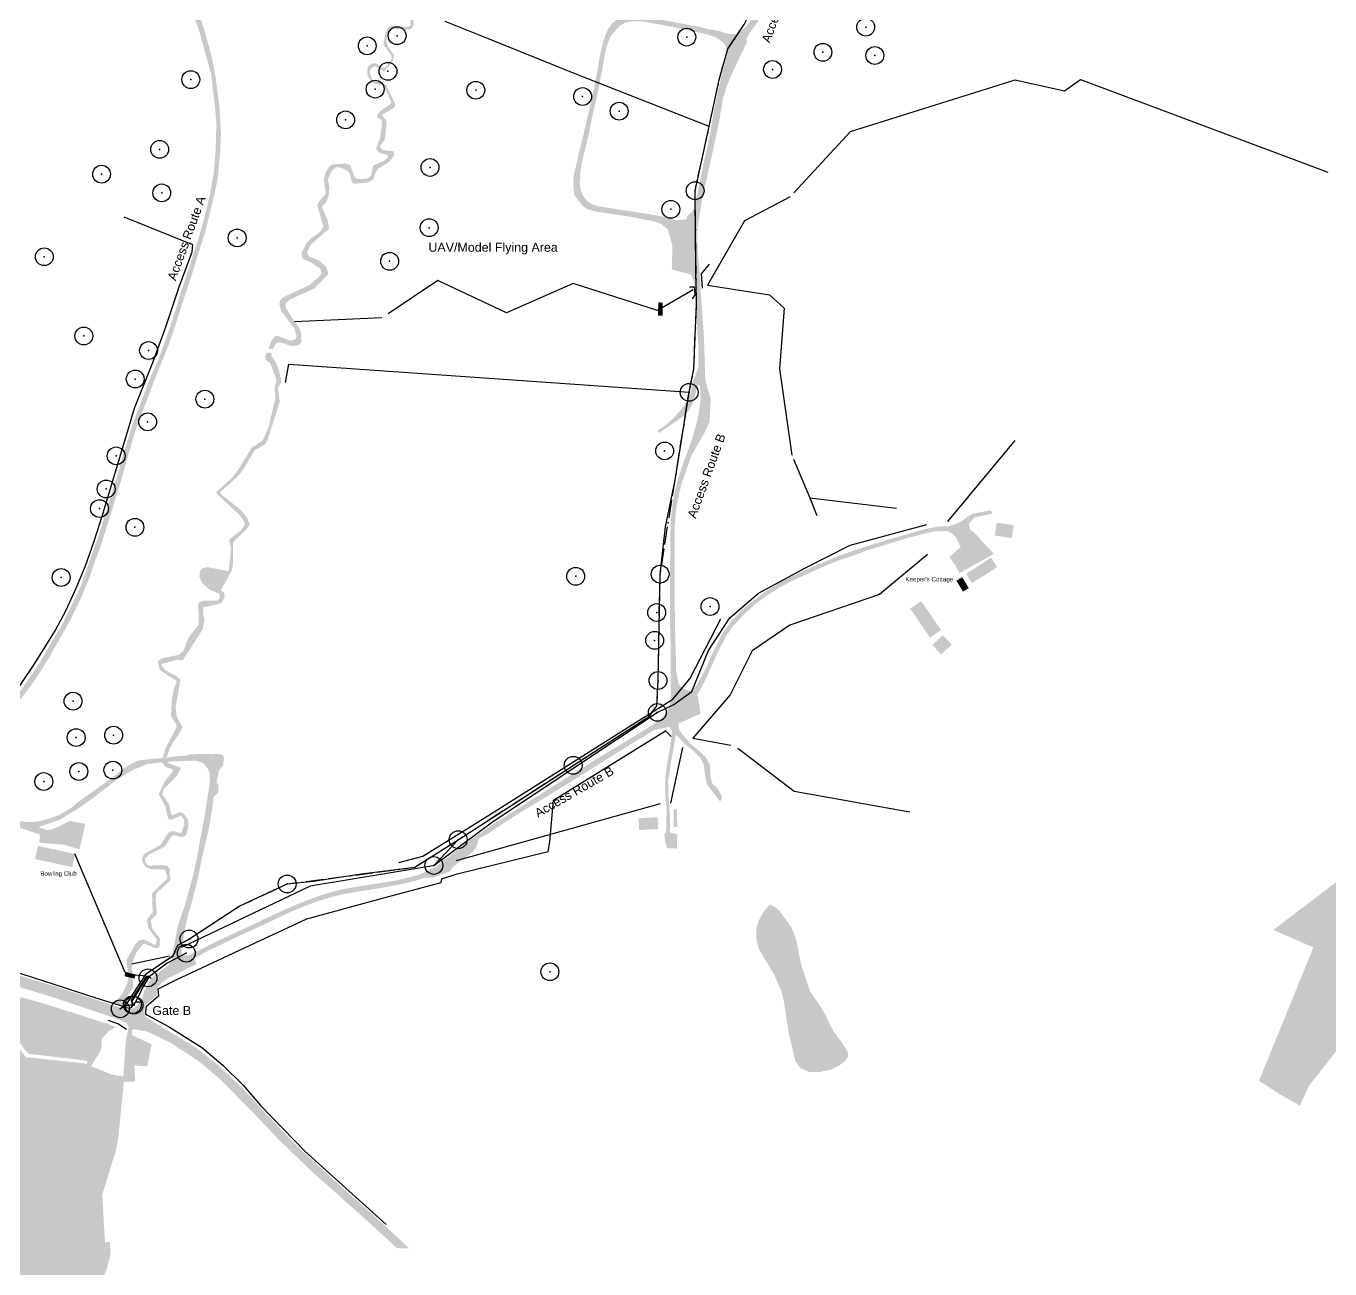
# Model space of a CAD drawing. Header units: metres. Extents: x 372109 to 376137, y 236217 to 239160.
# Drawn here: x 373702 to 374580, y 236986 to 237823 of the extents above; entities that cross this region are included whole.
import ezdxf

# ---------------------------------------------------------------- set-up
doc = ezdxf.new("R2010")
doc.units = ezdxf.units.M
doc.header["$MEASUREMENT"] = 0
doc.header["$PDMODE"] = 32
doc.header["$PDSIZE"] = 12
doc.linetypes.add('ACAD_ISO05W100', pattern=[33, 24, -3, 0, -3, 0, -3])
doc.linetypes.add('ACAD_ISO11W100', pattern=[33, 12, -3, 12, -3, 0, -3])
for name, color, linetype, lineweight, true_color in [('Buildings', 30, 'Continuous', 25, 0xff7f00), ('Fences', 178, 'Continuous', 25, 0x000000), ('Labels', 178, 'Continuous', 25, 0x000000), ('Labels ... Access Routes', 178, 'Continuous', 25, 0x000000), ('Labels ... Gate Labels', 178, 'Continuous', 25, 0x000000), ('Natural ... Trees', 96, 'Continuous', 25, 0x008000), ('Natural ... Water', 176, 'Continuous', 25, 0x000080), ('Natural ... Woodland', 96, 'Continuous', 25, 0x008000), ('NOC ... Copper', 9, 'ACAD_ISO05W100', 25, 0xc0c0c0), ('NOC ... Fibre', 2, 'ACAD_ISO11W100', 25, 0xffff00), ('NOC ... Switch', 30, 'Continuous', 25, 0xff7f00), ('Paths ... Roads', 56, 'Continuous', 25, 0x808000), ('Services ... Comms ... BT Poles', 30, 'Continuous', 25, 0xff7f00), ('Services ... Comms ... Buried Lines', 216, 'Continuous', 25, 0x800080), ('Services ... Comms ... Ducts', 3, 'Continuous', 25, 0x00ff00), ('Services ... Comms ... Manholes', 3, 'Continuous', 25, 0x00ff00), ('Services ... Power ... Buried Cables', 1, 'Continuous', 25, 0xff0000), ('Walls', 178, 'Continuous', 25, 0x000000)]:
    doc.layers.add(name, color=color, linetype=linetype, lineweight=lineweight, true_color=true_color)
doc.styles.add('textstyle118', font='')
doc.styles.add('textstyle120', font='')
doc.styles.add('textstyle121', font='')
doc.styles.add('textstyle52', font='')
doc.styles.add('textstyle53', font='')
doc.styles.add('textstyle54', font='')
doc.styles.add('textstyle57', font='')
doc.styles.add('textstyle96', font='')
doc.styles.get('textstyle118').set_extended_font_data('Arial')
doc.styles.get('textstyle120').set_extended_font_data('Arial')
doc.styles.get('textstyle121').set_extended_font_data('Arial')
doc.styles.get('textstyle52').set_extended_font_data('Arial')
doc.styles.get('textstyle53').set_extended_font_data('Arial')
doc.styles.get('textstyle54').set_extended_font_data('Arial')
doc.styles.get('textstyle57').set_extended_font_data('Arial')
doc.styles.get('textstyle96').set_extended_font_data('Arial')

msp = doc.modelspace()

# ---------------------------------------------------------------- hatches: boundary and pattern name
at = {"layer": 'Buildings'}
for points in [[(374354.11, 237479.8), (374355.32, 237488.46), (374366.81, 237486.86), (374365.6, 237478.2)], [(374334.76, 237453.96), (374351.46, 237464.96), (374355.72, 237458.58), (374338.67, 237447.71)], [(374336.57, 237444.42), (374332.7, 237442.07), (374328.25, 237449.4), (374332.12, 237451.75)], [(374310.46, 237411.09), (374297.16, 237430.59), (374304.55, 237435.62), (374317.93, 237416.16)], [(374317.97, 237399.75), (374312.04, 237406.04), (374319.14, 237412.73), (374325.07, 237406.44)], [(374140.35, 237283.52), (374137.95, 237283.48), (374137.75, 237295.39), (374140.15, 237295.43)], [(374127.14, 237290.13), (374127.5, 237282.14), (374114.67, 237281.56), (374114.31, 237289.55)], [(373733, 237256.6), (373708.03, 237261.96), (373709.9, 237270.81), (373734.87, 237265.45)]]:
    msp.add_hatch(color=256, dxfattribs=at).paths.add_polyline_path(points, flags=0)
at = {"layer": 'Natural ... Water'}
for points in [[(373882.74, 237623.75), (373885.94, 237619.55), (373887.06, 237616.2), (373887.43, 237610.3), (373886.27, 237608.64), (373884.57, 237607.74), (373880.65, 237607.46), (373872.71, 237609.89), (373870.36, 237609.2), (373867.95, 237605.21), (373865.27, 237605.4), (373866.91, 237610.79), (373869.51, 237613.99), (373871.51, 237614.19), (373879.71, 237610.97), (373882.51, 237611.4), (373883.73, 237612.85), (373884.02, 237614.36), (373882.64, 237619.05), (373873.64, 237630.95), (373872.44, 237635.65), (373872.94, 237638.05), (373875.24, 237640.35), (373892.84, 237648.55), (373898.86, 237653.57), (373900.71, 237656.35), (373900.1, 237659.39), (373894.14, 237663.45), (373888.34, 237665.95), (373887.34, 237669.95), (373890.74, 237676.75), (373893.94, 237680.05), (373899.54, 237683.95), (373902.14, 237687.55), (373897.94, 237702.15), (373898.74, 237704.15), (373903.74, 237709.95), (373902.34, 237719.05), (373903.54, 237724.25), (373905.94, 237728.05), (373907.94, 237729.55), (373916.84, 237730.35), (373920.14, 237729.15), (373922.84, 237721.95), (373924.54, 237719.75), (373931.44, 237720.05), (373934.04, 237721.75), (373935.54, 237728.85), (373942.64, 237731.85), (373945.74, 237734.65), (373944.94, 237736.15), (373939.64, 237737.55), (373937.44, 237740.25), (373940.14, 237747.05), (373941.54, 237756.65), (373941.24, 237759.65), (373938.54, 237761.15), (373938.04, 237762.65), (373940.24, 237765.45), (373947.44, 237770.35), (373947.64, 237772.15), (373942.84, 237782.45), (373941.44, 237783.35), (373937.14, 237783.65), (373934.84, 237785.05), (373931.94, 237789.05), (373931.54, 237793.15), (373932.24, 237795.45), (373934.74, 237797.75), (373937.64, 237797.55), (373941.44, 237794.95), (373943.34, 237794.65), (373947.04, 237798.45), (373948.04, 237801.45), (373947.64, 237803.15), (373942.74, 237809.95), (373942.54, 237811.45), (373944.04, 237818.65), (373945.84, 237822.05), (373947.64, 237822.85), (373959.24, 237822.25), (373960.94, 237823.35), (373960.94, 237827.85), (373959.54, 237832.45), (373957.54, 237834.05), (373951.94, 237836.15), (373949.74, 237838.95), (373948.84, 237841.65), (373950.14, 237849.85), (373951.94, 237852.15), (373958.13, 237856.78), (373958.73, 237860.48), (373958.03, 237867.18), (373951.03, 237875.48), (373950.43, 237879.58), (373954.73, 237891.28), (373969.63, 237915.28), (373972.56, 237923.29), (373973.16, 237929.49), (373976.26, 237930.64), (373977.94, 237930.1), (373976.91, 237929), (373971.03, 237912.38), (373955.63, 237887.88), (373953.13, 237880.68), (373952.93, 237875.88), (373960.13, 237868.18), (373960.83, 237859.38), (373959.43, 237855.48), (373956.33, 237851.88), (373952.34, 237849.15), (373951.44, 237840.95), (373954.24, 237837.25), (373959.04, 237835.35), (373961.04, 237833.75), (373963.04, 237824.15), (373961.74, 237821.55), (373959.94, 237820.35), (373950.44, 237820.95), (373946.64, 237819.85), (373945.14, 237817.45), (373944.64, 237812.65), (373945.24, 237809.55), (373949.74, 237802.95), (373948.74, 237798.85), (373942.94, 237792.05), (373937.04, 237795.75), (373934.54, 237794.75), (373933.14, 237792.15), (373934.84, 237786.75), (373944.24, 237783.25), (373950.64, 237769.95), (373949.54, 237767.75), (373941.44, 237762.95), (373944.04, 237760.05), (373944.64, 237756.85), (373943.44, 237746.25), (373940.34, 237742.25), (373940.74, 237740.65), (373942.34, 237739.25), (373949.14, 237738.55), (373949.94, 237737.05), (373949.54, 237735.55), (373946.64, 237731.55), (373938.44, 237726.45), (373935.34, 237719.35), (373931.94, 237717.45), (373922.74, 237716.55), (373921.14, 237717.85), (373920.14, 237722.55), (373918.84, 237724.85), (373914.44, 237727.35), (373910.74, 237727.85), (373907.74, 237725.25), (373905.14, 237719.55), (373906.24, 237714.15), (373905.54, 237708.05), (373904.14, 237704.55), (373901.14, 237701.15), (373905.14, 237691.45), (373905.94, 237686.45), (373893.94, 237675.95), (373891.04, 237670.65), (373892.44, 237667.75), (373899.34, 237664.85), (373904.1, 237660.6), (373905.24, 237656.98), (373904.98, 237655.3), (373895.94, 237646.05), (373879.24, 237638.55), (373876.54, 237635.95), (373876.84, 237632.95)], [(373867.31, 237602.78), (373867.14, 237600.65), (373870.04, 237596.55), (373872.34, 237590.55), (373873.94, 237583.05), (373871.44, 237579.25), (373872.74, 237569.95), (373864.64, 237544.45), (373862.84, 237541.25), (373855.64, 237537.05), (373848.64, 237524.95), (373844.54, 237519.65), (373833.04, 237509.35), (373833.04, 237508.05), (373834.24, 237506.65), (373844.34, 237498.85), (373848.44, 237494.75), (373851.04, 237491.45), (373852.54, 237487.25), (373850.74, 237484.35), (373841.34, 237475.45), (373841.24, 237460.45), (373840.34, 237456.05), (373833.04, 237442.95), (373835.44, 237441.35), (373835.54, 237438.35), (373833.84, 237434.95), (373832.34, 237433.85), (373821.44, 237431.55), (373820.94, 237429.75), (373821.94, 237423.15), (373820.84, 237416.65), (373807.44, 237395.85), (373803.54, 237396.15), (373793.14, 237393.35), (373793.44, 237391.65), (373795.84, 237388.95), (373803.24, 237385.15), (373805.84, 237382.65), (373802.64, 237364.65), (373803.34, 237357.75), (373807.14, 237351.15), (373806.34, 237348.65), (373798.74, 237336.95), (373796.83, 237330.77), (373793.74, 237330), (373796.14, 237337.25), (373803.14, 237350.55), (373803.24, 237352.05), (373799.84, 237357.65), (373799.54, 237359.85), (373800.24, 237370.15), (373801.54, 237376.85), (373803.44, 237381.65), (373792.84, 237388.75), (373791.34, 237391.25), (373790.84, 237395.25), (373793.84, 237397.35), (373804.84, 237399.45), (373808.04, 237402.55), (373811.54, 237411.45), (373818.24, 237419.75), (373817.84, 237433.75), (373818.74, 237434.95), (373821.44, 237436.05), (373830.94, 237435.95), (373832.24, 237437.85), (373832.24, 237440.15), (373831.44, 237440.95), (373825.74, 237443.25), (373820.64, 237447.55), (373818.64, 237451.95), (373818.94, 237455.25), (373820.14, 237457.55), (373823.84, 237458.55), (373838.24, 237455.85), (373839.94, 237470.65), (373838.64, 237477.15), (373846.24, 237482.95), (373849.24, 237487.05), (373848.54, 237489.55), (373846.14, 237493.15), (373830.34, 237507.95), (373830.24, 237509.45), (373839.64, 237517.75), (373844.04, 237522.95), (373853.94, 237539.05), (373861.24, 237543.75), (373865.24, 237552.95), (373869.84, 237572.75), (373869.14, 237579.15), (373870.54, 237584.45), (373866.54, 237595.55), (373863.34, 237597.95), (373862.84, 237600.65), (373864, 237603.02)], [(373773.03, 237191.22), (373774.14, 237176.05), (373766.16, 237163.58), (373761.55, 237165.05), (373766.84, 237171.55), (373770.34, 237179.25), (373771, 237183.21), (373769.43, 237193.92), (373775.2, 237204.39), (373777.9, 237207.09), (373781, 237207.99), (373788.44, 237204.35), (373789.14, 237204.55), (373790.04, 237207.55), (373784.14, 237215.85), (373783.24, 237221.35), (373787.14, 237226.15), (373786.74, 237238.95), (373796.94, 237248.85), (373797.04, 237250.35), (373795.24, 237254.95), (373786.44, 237255.15), (373782.44, 237256.65), (373780.04, 237260.35), (373780.24, 237263.35), (373781.34, 237265.25), (373792.24, 237271.45), (373798.34, 237280.35), (373801.34, 237280.75), (373806.24, 237279.45), (373808.44, 237284.65), (373808.14, 237288.95), (373806.04, 237291.25), (373800.14, 237288.65), (373797.84, 237288.65), (373795.64, 237297.55), (373791.24, 237305.65), (373795.24, 237314.25), (373801.04, 237321.35), (373799.84, 237322.75), (373795.74, 237324.05), (373793.33, 237327.2), (373796.58, 237328.01), (373798.34, 237326.25), (373805.74, 237323.65), (373805.94, 237322.65), (373803.54, 237317.95), (373794.44, 237309.05), (373793.54, 237305.65), (373798.04, 237299.35), (373799.74, 237291.95), (373801.23, 237291.55), (373805.14, 237293.75), (373807.94, 237292.75), (373810.94, 237288.75), (373811.24, 237283.55), (373809.74, 237278.45), (373808.54, 237277.35), (373806.34, 237276.85), (373801.24, 237278.15), (373799.41, 237276.83), (373795.34, 237270.45), (373784.74, 237265.15), (373781.74, 237262.15), (373782.54, 237259.35), (373784.34, 237257.55), (373793.44, 237257.95), (373797.34, 237257.35), (373798.94, 237254.95), (373798.44, 237252.35), (373799.24, 237249.05), (373798.64, 237247.35), (373789.64, 237238.85), (373789.14, 237234.85), (373790.04, 237225.05), (373785.84, 237220.95), (373786.94, 237214.95), (373792.14, 237208.65), (373791.74, 237202.95), (373790.74, 237202.05), (373788.74, 237202.05), (373782, 237204.99), (373780.5, 237204.49), (373776.4, 237199.49)]]:
    msp.add_hatch(color=256, dxfattribs=at).paths.add_polyline_path(points, flags=0)
h = msp.add_hatch(color=256, dxfattribs=at)
h.paths.add_polyline_path([(374078.97, 236687.08), (374079.7, 236689.4), (374084.1, 236696.1), (374087, 236697.5), (374094.9, 236696.2), (374093.8, 236694.2), (374089.8, 236695), (374086.9, 236693.9), (374079.52, 236684.58), (374076.9, 236682), (374068.4, 236679.9), (374060, 236676.6), (374040.1, 236678.4), (374032.9, 236675.3), (374027.7, 236675.1), (374017.6, 236673.1), (374013, 236675.7), (374009.4, 236671.9), (374005.4, 236670.7), (373999.5, 236665.5), (373994.8, 236663.4), (373990.7, 236656.4), (373988.3, 236654.9), (373986, 236655.1), (373984.2, 236656.2), (373976, 236666.2), (373955.6, 236660.9), (373948.8, 236654.9), (373944.6, 236652.9), (373934.3, 236654), (373921.69, 236653.8), (373916.09, 236654.9), (373911.39, 236653.9), (373905.49, 236649.9), (373890.99, 236643.6), (373888.89, 236642.1), (373884.29, 236635.8), (373881.09, 236634.1), (373876.99, 236634.5), (373870.41, 236637.38), (373850.59, 236654.7), (373841.69, 236661.4), (373833.59, 236663.8), (373826.45, 236661.74), (373825.39, 236659.3), (373821.39, 236655.9), (373806.69, 236638), (373801.39, 236632.8), (373798.69, 236632.1), (373774.3, 236633.2), (373759, 236641.1), (373673.4, 236690.4), (373656.4, 236712.4), (373632.5, 236740), (373629.8, 236744.2), (373629.4, 236747.1), (373630.4, 236751.8), (373628, 236755.2), (373624.2, 236757.2), (373619.2, 236776.9), (373618.65, 236798.68), (373614.3, 236826.8), (373608.8, 236839.4), (373607.9, 236845.2), (373607.9, 236848.9), (373609.6, 236855.6), (373616.4, 236873), (373616.8, 236877.6), (373614.8, 236883.2), (373607.1, 236896.3), (373606.3, 236899.9), (373607.2, 236910.4), (373609.6, 236920.2), (373607.9, 236923.2), (373606.9, 236923.9), (373603.96, 236923.29), (373602.14, 236926.16), (373604.1, 236929), (373603.7, 236929.9), (373598.2, 236930.7), (373595.5, 236932), (373591.3, 236934.8), (373589.8, 236936.7), (373587.9, 236948.1), (373587.2, 236959.1), (373585.4, 236963.4), (373576.1, 236964.4), (373573.3, 236966), (373554.7, 236982.8), (373552.5, 236987.9), (373550.24, 237003.15), (373556.14, 237020.55), (373556.54, 237023.15), (373555.84, 237025.25), (373550.44, 237031.15), (373541.24, 237035.65), (373537.64, 237039.15), (373535.04, 237047.85), (373541.94, 237053.31), (373511.34, 237089.71), (373510.2, 237085.95), (373508.22, 237084.41), (373493.54, 237077.89), (373491.54, 237078.04), (373489.39, 237079.96), (373483.65, 237098.86), (373479.77, 237107.69), (373469.7, 237120.23), (373467.4, 237125.36), (373467.05, 237131.19), (373470.05, 237137.01), (373472.17, 237139.31), (373474.64, 237140.37), (373493.54, 237141.93), (373499.96, 237141.21), (373501.44, 237137.01), (373501.49, 237133.85), (373493.9, 237116.88), (373494.25, 237112.81), (373498.12, 237108.36), (373508.5, 237099.33), (373510.44, 237095.45), (373516.43, 237087.56), (373521.54, 237080.51), (373543.84, 237054.81), (373563.04, 237069.65), (373566.64, 237074.05), (373569.14, 237078.65), (373571.14, 237087.45), (373576.24, 237128.55), (373577.54, 237131.85), (373579.74, 237135.05), (373580.84, 237135.45), (373591.64, 237133.95), (373606.54, 237129.05), (373623.24, 237119.95), (373627.24, 237116.85), (373628.74, 237112.55), (373633.54, 237109.85), (373635.94, 237110.55), (373637.44, 237109.75), (373640.04, 237110.85), (373642.44, 237109.65), (373645.74, 237109.65), (373657.44, 237110.95), (373661.24, 237112.35), (373669.44, 237117.35), (373682.04, 237118.95), (373689.84, 237117.25), (373696.04, 237113.25), (373709.74, 237102.35), (373714.44, 237100.45), (373718.04, 237099.95), (373726.06, 237100.51), (373730.99, 237103.16), (373739.79, 237116.51), (373742.82, 237123.73), (373743.36, 237125.67), (373745.29, 237130.1), (373749.59, 237134.86), (373749.47, 237141.26), (373751.82, 237143.27), (373753.34, 237147.56), (373756.28, 237151.24), (373762.38, 237149.04), (373757.69, 237146.23), (373752.96, 237141.14), (373752.67, 237133.87), (373745.68, 237122.56), (373738.32, 237106.99), (373733.25, 237101.02), (373732.12, 237097.37), (373732.95, 237087.83), (373737.37, 237076.15), (373738.72, 237064.78), (373738.54, 237058.05), (373734.94, 237043.15), (373734.54, 237034.95), (373750.64, 237034.05), (373752.34, 237032.45), (373752.64, 237029.75), (373751.24, 237026.95), (373750.14, 237026.65), (373742.54, 237029.15), (373738.44, 237028.75), (373736.14, 237027.65), (373732.54, 237024.15), (373729.37, 237015.19), (373732.18, 237000.88), (373734.36, 236943.43), (373743.76, 236880.43), (373752.46, 236867.23), (373763.46, 236860.43), (373764.06, 236855.33), (373759.66, 236845.93), (373760.46, 236842.23), (373762.66, 236839.63), (373770.06, 236835.63), (373784.06, 236832.13), (373799.86, 236832.23), (373807.16, 236833.23), (373819.32, 236832.84), (373822.02, 236832.14), (373827.82, 236827.44), (373834.62, 236819.44), (373840.32, 236807.34), (373840.32, 236794.74), (373838.72, 236777.74), (373835.14, 236755.2), (373832.2, 236745.62), (373827.62, 236738.54), (373808.67, 236719.25), (373774.85, 236690.71), (373771.48, 236684.96), (373771.25, 236680.58), (373774.81, 236677.44), (373793.54, 236671.97), (373809.39, 236662.9), (373814.69, 236660.8), (373817.19, 236660.8), (373821.79, 236664.2), (373824.57, 236664.31), (373831.49, 236667.2), (373836.79, 236667.5), (373840.79, 236666.3), (373855.19, 236656.2), (373870.79, 236641.9), (373877.49, 236638.7), (373881.29, 236637.9), (373884.19, 236639.2), (373888.09, 236645.2), (373890.59, 236647.5), (373898.29, 236650.3), (373906.29, 236654.7), (373912.19, 236656.6), (373918.39, 236657), (373927.09, 236656.1), (373937.8, 236656.8), (373945.7, 236656.2), (373957.8, 236665.2), (373975.6, 236669.4), (373978.6, 236669.1), (373979.6, 236668.3), (373983.7, 236659.9), (373985.6, 236658.7), (373986.7, 236658.9), (373989.4, 236659.8), (373992.3, 236664), (373996.6, 236668), (374007.4, 236673.8), (374012.1, 236678.2), (374020, 236677.5), (374025, 236678.3), (374032, 236677.2), (374039.4, 236680), (374042.5, 236680.4), (374058, 236678.9), (374070.4, 236683.5), (374076.5, 236684.6)], flags=0)
h.paths.add_polyline_path([(373607.34, 237019.15), (373616.44, 237022.15), (373618.64, 237024.85), (373623.64, 237044.15), (373627.94, 237055.55), (373628.24, 237059.05), (373626.24, 237065.45), (373620.54, 237070.35), (373611.24, 237073.05), (373604.04, 237073.25), (373600.24, 237072.45), (373595.64, 237070.25), (373589.94, 237064.05), (373588.94, 237057.25), (373590.54, 237048.85), (373578.54, 237047.35), (373573.94, 237044.45), (373572.94, 237039.65), (373573.84, 237037.65), (373576.44, 237035.55), (373581.44, 237034.65), (373584.64, 237032.85), (373585.84, 237030.35), (373585.84, 237028.25), (373587.24, 237026.25), (373596.04, 237027.35), (373599.94, 237024.85), (373604.14, 237020.05)], flags=0)
at = {"layer": 'Natural ... Woodland'}
for points in [[(374559.57, 237096.05), (374547.38, 237102.8), (374531.94, 237112.73), (374568.6, 237202.5), (374541.6, 237214.3), (374643.43, 237291.66), (374599.89, 237161.16), (374590.96, 237141.58), (374565.54, 237109.29)], [(374244.05, 237120.35), (374236.54, 237118.74), (374229, 237118.7), (374223.3, 237121.2), (374219.8, 237126), (374215, 237146.4), (374212, 237167.1), (374210.2, 237173.9), (374205.5, 237184.3), (374195.3, 237201.2), (374193.5, 237208.4), (374193.6, 237214.9), (374195, 237220.3), (374198.1, 237225.9), (374202.5, 237231.4), (374205.91, 237229.9), (374209.34, 237226.85), (374217.12, 237216.12), (374220.28, 237208.3), (374223.69, 237191.23), (374229.7, 237172.9), (374237.71, 237161.43), (374245.7, 237145.7), (374251.78, 237137.76), (374255.31, 237131.64), (374255.3, 237128.9), (374253.63, 237126.37), (374249.96, 237123.46)], [(373509.72, 237168.61), (373510.81, 237168.15), (373511.55, 237169.9), (373510.08, 237170.52), (373514.14, 237183.55), (373509.24, 237190.65), (373509.44, 237195.61), (373552.24, 237189.55), (373566.34, 237188.45), (373577.24, 237188.54), (373577.23, 237185.24), (373580.42, 237185.02), (373580.27, 237167.53), (373578.8, 237162.03), (373578.25, 237150.12), (373694.07, 237136.56), (373696.63, 237135.28), (373701.76, 237128.68), (373740.75, 237124.57), (373742.82, 237123.73), (373739.79, 237116.51), (373730.99, 237103.16), (373726.06, 237100.51), (373718.04, 237099.95), (373714.44, 237100.45), (373709.74, 237102.35), (373696.04, 237113.25), (373689.84, 237117.25), (373682.04, 237118.95), (373669.44, 237117.35), (373661.24, 237112.35), (373657.44, 237110.95), (373645.74, 237109.65), (373642.44, 237109.65), (373640.04, 237110.85), (373637.44, 237109.75), (373635.94, 237110.55), (373633.54, 237109.85), (373628.74, 237112.55), (373627.24, 237116.85), (373623.24, 237119.95), (373606.54, 237129.05), (373591.64, 237133.95), (373580.84, 237135.45), (373579.74, 237135.05), (373577.54, 237131.85), (373576.24, 237128.55), (373571.14, 237087.45), (373569.14, 237078.65), (373566.64, 237074.05), (373563.04, 237069.65), (373543.84, 237054.81), (373521.54, 237080.51), (373516.43, 237087.56), (373517.9, 237092.98), (373519.01, 237104.97), (373517.9, 237119.01), (373513.96, 237138.57), (373510.17, 237149.14), (373506.73, 237153.47)], [(373743.36, 237125.67), (373741.51, 237126.42), (373703.96, 237130.88), (373700.67, 237133.99), (373698.47, 237137.66), (373694.98, 237138.94), (373581.73, 237152.69), (373581.73, 237161.48), (373583.75, 237170.83), (373583.21, 237184.82), (373636.48, 237180.54), (373670.88, 237175.54), (373689.18, 237171.54), (373712.58, 237165.14), (373756.28, 237151.24), (373753.34, 237147.56), (373751.82, 237143.27), (373749.47, 237141.26), (373749.59, 237134.86), (373745.29, 237130.1)], [(373745.68, 237122.56), (373759.46, 237116.94), (373768.12, 237115.47), (373764.04, 237074.75), (373762.54, 237066.25), (373753.27, 237036.17), (373755.03, 237004.01), (373758.23, 237004.18), (373758.76, 236998.33), (373758.26, 236993.23), (373755.96, 236985.13), (373748.66, 236969.83), (373745.16, 236958.23), (373749.96, 236933.53), (373752.26, 236905.73), (373755.96, 236889.63), (373758.76, 236883.63), (373761.46, 236880.33), (373768.86, 236876.13), (373782.66, 236870.43), (373792.66, 236867.23), (373796.82, 236866.73), (373789.62, 236879.18), (373784.09, 236896.4), (373782.03, 236910.54), (373782.33, 236922.09), (373784.44, 236931.4), (373792.01, 236937.33), (373797.35, 236939.58), (373810.03, 236932.32), (373819.01, 236925.82), (373823.08, 236921.53), (373821.99, 236914.74), (373818.74, 236910.02), (373815.44, 236908.73), (373807.47, 236909.67), (373804.55, 236908.97), (373800.26, 236905.73), (373797.85, 236901.07), (373798.25, 236897.16), (373800.79, 236892.02), (373813.02, 236876.57), (373825.96, 236886.93), (373830.36, 236889.13), (373838.95, 236891.53), (373854.26, 236879.33), (373875.86, 236849.73), (373911.23, 236821.91), (373903.96, 236807.83), (373896.76, 236796.13), (373888.7, 236779.94), (373872.76, 236781.13), (373856.78, 236779.88), (373856.69, 236776.55), (373872.39, 236777.78), (373887.22, 236776.81), (373880.36, 236761.93), (373879.56, 236757.23), (373879.96, 236746.63), (373883.69, 236704.41), (373892.03, 236659.61), (374077.8, 236692.5), (374078.97, 236687.08), (374076.5, 236684.6), (374070.4, 236683.5), (374058, 236678.9), (374042.5, 236680.4), (374039.4, 236680), (374032, 236677.2), (374025, 236678.3), (374020, 236677.5), (374012.1, 236678.2), (374007.4, 236673.8), (373996.6, 236668), (373992.3, 236664), (373989.4, 236659.8), (373986.7, 236658.9), (373985.6, 236658.7), (373983.7, 236659.9), (373979.6, 236668.3), (373978.6, 236669.1), (373975.6, 236669.4), (373957.8, 236665.2), (373945.7, 236656.2), (373937.8, 236656.8), (373927.09, 236656.1), (373918.39, 236657), (373912.19, 236656.6), (373906.29, 236654.7), (373898.29, 236650.3), (373890.59, 236647.5), (373888.09, 236645.2), (373884.19, 236639.2), (373881.29, 236637.9), (373877.49, 236638.7), (373870.79, 236641.9), (373855.19, 236656.2), (373840.79, 236666.3), (373836.79, 236667.5), (373831.49, 236667.2), (373824.57, 236664.31), (373823.49, 236665.8), (373821.79, 236664.2), (373817.19, 236660.8), (373814.69, 236660.8), (373809.39, 236662.9), (373793.54, 236671.97), (373774.81, 236677.44), (373771.25, 236680.58), (373771.48, 236684.96), (373774.85, 236690.71), (373808.67, 236719.25), (373827.62, 236738.54), (373832.2, 236745.62), (373835.14, 236755.2), (373838.72, 236777.74), (373840.32, 236794.74), (373840.32, 236807.34), (373834.62, 236819.44), (373827.82, 236827.44), (373822.02, 236832.14), (373819.32, 236832.84), (373807.16, 236833.23), (373799.86, 236832.23), (373784.06, 236832.13), (373770.06, 236835.63), (373762.66, 236839.63), (373760.46, 236842.23), (373759.66, 236845.93), (373764.06, 236855.33), (373763.46, 236860.43), (373752.46, 236867.23), (373743.76, 236880.43), (373734.36, 236943.43), (373732.18, 237000.88), (373729.37, 237015.19), (373732.54, 237024.15), (373736.14, 237027.65), (373738.44, 237028.75), (373742.54, 237029.15), (373750.14, 237026.65), (373751.24, 237026.95), (373752.64, 237029.75), (373752.34, 237032.45), (373750.64, 237034.05), (373734.54, 237034.95), (373734.94, 237043.15), (373738.54, 237058.05), (373738.72, 237064.78), (373737.37, 237076.15), (373732.95, 237087.83), (373732.12, 237097.37), (373733.25, 237101.02), (373738.32, 237106.99)]]:
    msp.add_hatch(color=256, dxfattribs=at).paths.add_polyline_path(points, flags=0)
at = {"layer": 'Paths ... Roads'}
for points in [[(374158.92, 238195.58), (374159.41, 238192.26), (374171.23, 238194.13), (374186.78, 238196.07), (374196.98, 238197.2), (374209.61, 238198.66), (374219.82, 238200.12), (374232.13, 238200.69), (374240.79, 238200.12), (374249.21, 238199.15), (374258.53, 238197.61), (374268.97, 238195.18), (374277.8, 238192.43), (374289.3, 238188.46), (374296.99, 238184.9), (374305.09, 238179.87), (374310.27, 238173.23), (374311.81, 238168.21), (374312.05, 238164.25), (374311.65, 238159.55), (374310.51, 238151.78), (374309.14, 238144.97), (374307.11, 238136.15), (374304.2, 238125.13), (374301.2, 238112.83), (374296.91, 238097.12), (374293.67, 238086.1), (374289.54, 238073.47), (374282.74, 238054.12), (374276.34, 238037.92), (374269.94, 238021.4), (374264.68, 238007.64), (374253.91, 237977.43), (374246.95, 237959.7), (374239.74, 237941.72), (374236.82, 237936.86), (374235.28, 237935.89), (374233.18, 237935.24), (374231.32, 237935.73), (374224.84, 237938.64), (374221.6, 237932.73), (374224.76, 237929.65), (374227.19, 237926.74), (374229.13, 237923.01), (374228, 237917.75), (374222.65, 237904.63), (374213.99, 237880.99), (374207.59, 237862.52), (374202.81, 237851.11), (374197.63, 237840.34), (374191.64, 237829.81), (374187.75, 237823.65), (374182.89, 237818.96), (374179.73, 237817.01), (374186.78, 237813.94), (374189.53, 237818.88), (374194.39, 237825.52), (374200.63, 237834.02), (374203.95, 237840.98), (374205.16, 237846.09), (374208.56, 237853.94), (374211.88, 237862.36), (374215.69, 237873.05), (374223.7, 237894.51), (374230.02, 237908.11), (374233.02, 237913.38), (374236.42, 237923.58), (374241.44, 237936.38), (374247.92, 237952.17), (374250.35, 237957.51), (374255.69, 237972.25), (374260.55, 237985.93), (374267.27, 238004.23), (374274.15, 238021.89), (374283.3, 238045.53), (374288.89, 238060.68), (374295.45, 238081.08), (374300.07, 238095.25), (374304.28, 238110.48), (374307.44, 238124.57), (374312.13, 238143.6), (374315.53, 238157.61), (374316.75, 238166.43), (374317.48, 238171.37), (374316.83, 238175.83), (374311.08, 238181.49), (374307.68, 238182.95), (374300.71, 238186.76), (374288.32, 238191.94), (374275.45, 238196.39), (374263.46, 238199.71), (374247.03, 238202.63), (374236.26, 238203.76), (374224.84, 238204.01), (374213.66, 238203.12), (374189.78, 238200.36), (374170.42, 238197.04)], [(373322.95, 237238.59), (373329.59, 237236.24), (373330.16, 237247.26), (373332.67, 237255.68), (373337.04, 237264.51), (373338.42, 237265.88), (373348.3, 237275.52), (373350.89, 237277.54), (373355.1, 237279.89), (373359.55, 237282.64), (373372.91, 237287.34), (373378.26, 237289.12), (373386.03, 237291.39), (373392.59, 237291.71), (373402.8, 237292.28), (373409.68, 237292.36), (373419.32, 237290.42), (373437.54, 237284.02), (373450.82, 237279.41), (373466.52, 237273.66), (373478.35, 237270.25), (373487.01, 237267.66), (373496.65, 237266.37), (373512.36, 237265.15), (373526.85, 237265.4), (373541.11, 237265.32), (373561.51, 237266.45), (373570.01, 237267.5), (373580.06, 237268.96), (373593.42, 237271.06), (373608.56, 237275.11), (373619.01, 237279.89), (373625.81, 237282.97), (373627.83, 237283.62), (373634.23, 237288.64), (373633.66, 237290.34), (373635.04, 237293.82), (373640.71, 237300.3), (373648.16, 237307.99), (373656.42, 237318.11), (373665, 237327.34), (373678.69, 237344.75), (373690.27, 237359.57), (373700.55, 237372.53), (373706.79, 237380.95), (373712.78, 237390.1), (373717.51, 237397.83), (373727.23, 237414.84), (373731.28, 237422.05), (373738.57, 237437.03), (373744.32, 237450.71), (373748.93, 237464.24), (373751.44, 237470.47), (373757.84, 237490.55), (373765.53, 237515.5), (373771.12, 237535.33), (373776.06, 237552.1), (373783.43, 237571.37), (373790.8, 237590.64), (373797.93, 237607.97), (373803.11, 237623.44), (373807.24, 237636.56), (373813.07, 237653.89), (373818.74, 237672.27), (373822.54, 237684.41), (373826.59, 237700.37), (373830.72, 237718.75), (373832.58, 237736.81), (373833.15, 237750.73), (373832.18, 237767.66), (373829.43, 237789.44), (373826.59, 237803.53), (373821.81, 237820.62), (373817.12, 237834.71), (373812.1, 237844.18), (373806.02, 237855.28), (373798.57, 237869.04), (373792.18, 237881.19), (373781.65, 237908.96), (373778.81, 237920.54), (373778.33, 237929.86), (373778.73, 237940.14), (373781, 237949.94), (373784.73, 237959.66), (373788.45, 237967.51), (373794.36, 237978.85), (373805.21, 238001.28), (373813.63, 238017.39), (373819.63, 238029.54), (373830.96, 238050.51), (373837.69, 238062.82), (373848.05, 238082.58), (373853.8, 238094.81), (373857.52, 238103.23), (373867.24, 238123.8), (373875.91, 238142.67), (373878.98, 238148.25), (373883.03, 238152.87), (373882.95, 238157.97), (373879.39, 238159.19), (373875.91, 238160.64), (373872.42, 238160.16), (373872.34, 238154.33), (373871.45, 238144.93), (373868.29, 238135.7), (373863.27, 238124.28), (373856.55, 238109.87), (373846.27, 238086.95), (373840.36, 238074.97), (373830.72, 238056.67), (373818.74, 238034.48), (373807.24, 238012.45), (373794.44, 237986.7), (373783.84, 237965.33), (373779.06, 237954.8), (373776.47, 237946.38), (373775.09, 237936.66), (373774.6, 237928.24), (373775.98, 237915.12), (373777.92, 237906.62), (373781.24, 237893.34), (373788.21, 237881.43), (373793.47, 237871.23), (373800.11, 237859.08), (373806.27, 237847.91), (373812.02, 237836.33), (373815.17, 237828.64), (373818.66, 237819), (373821, 237810.42), (373826.67, 237789.77), (373827.56, 237781.02), (373829.1, 237768.95), (373829.99, 237757.54), (373829.91, 237751.54), (373829.59, 237740.53), (373829.1, 237732.84), (373828.29, 237724.01), (373827.4, 237718.99), (373825.86, 237710.16), (373822.3, 237695.27), (373818.49, 237681.34), (373815.09, 237671.05), (373811.69, 237659.88), (373806.59, 237645.06), (373802.78, 237632.35), (373799.3, 237621.33), (373793.88, 237605.87), (373790.56, 237597.12), (373786.67, 237588.78), (373781.57, 237575.5), (373773.47, 237554.2), (373770.31, 237543.59), (373766.34, 237531.2), (373763.51, 237520.52), (373758.33, 237504), (373755.09, 237493.47), (373751.85, 237482.94), (373746.1, 237466.58), (373742.46, 237456.14), (373738.41, 237444.8), (373732.98, 237433.55), (373726.67, 237420.75), (373718.73, 237407.31), (373711.85, 237395.41), (373702.94, 237381.96), (373696.87, 237373.46), (373687.71, 237361.23), (373678.32, 237349.73), (373673.87, 237344.07), (373664.47, 237332.49), (373657.11, 237323.66), (373649.49, 237314.75), (373636.78, 237300.58), (373631.27, 237294.91), (373626.01, 237289.32), (373620.42, 237285.03), (373613.22, 237280.74), (373606.09, 237277.83), (373596.21, 237275.15), (373582.28, 237272.64), (373566.09, 237270.62), (373558.15, 237269.65), (373545.84, 237269), (373532.32, 237268.59), (373517.01, 237268.76), (373505.27, 237269.24), (373495.07, 237270.21), (373486.81, 237271.43), (373476.77, 237274.1), (373466.81, 237277.1), (373440, 237286.41), (373423.65, 237292.16), (373414.66, 237294.83), (373407.94, 237295.72), (373398.63, 237295.72), (373387.69, 237294.91), (373376.6, 237292.81), (373369.15, 237290.78), (373357, 237286.33), (373346.23, 237279.45), (373337.57, 237274.26), (373329.31, 237274.02), (373319.59, 237273.53), (373313.19, 237269.57), (373313.03, 237269.57), (373311.66, 237265.03), (373319.11, 237259.53), (373322.99, 237257.66), (373326.15, 237254.67)], [(374133.98, 237686.07), (374134.31, 237693.93), (374122.08, 237696.03), (374088.15, 237701.3), (374083.13, 237702.76), (374079.81, 237704.9), (374077.05, 237708.14), (374075.44, 237711.7), (374074.71, 237716.89), (374074.79, 237722.6), (374075.92, 237729.72), (374077.42, 237736.44), (374079.61, 237745.35), (374081.18, 237751.99), (374083.17, 237762.31), (374084.55, 237767.94), (374085.8, 237773.65), (374087.26, 237779.85), (374088.84, 237788.47), (374090.46, 237796.85), (374091.59, 237804.22), (374093.53, 237811.06), (374095.44, 237815.8), (374098.11, 237819.12), (374101.91, 237823.17), (374105.48, 237825.19), (374110.9, 237826.04), (374115.76, 237826.04), (374126.41, 237824.22), (374135.03, 237822.56), (374150.22, 237819.36), (374156.82, 237818.03), (374161.07, 237816.89), (374165.32, 237815.68), (374167.95, 237814.14), (374170.46, 237812.28), (374171.92, 237810.94), (374173.3, 237808.51), (374173.82, 237806.41), (374173.98, 237803.9), (374179.73, 237816.89), (374179.53, 237817.38), (374174.92, 237817.42), (374171.03, 237818.55), (374168.11, 237819.73), (374161.6, 237820.58), (374155.48, 237822.2), (374136.01, 237825.84), (374124.51, 237827.95), (374119.41, 237829.12), (374115.24, 237829.73), (374111.51, 237830.42), (374105.32, 237830.13), (374102.24, 237829.28), (374099.12, 237826.77), (374096.53, 237824.59), (374093.9, 237821.1), (374092.2, 237817.34), (374090.34, 237811.91), (374089.12, 237806.93), (374088.11, 237802.24), (374087.3, 237797.09), (374086.73, 237793.37), (374085.6, 237787.82), (374084.3, 237781.14), (374082.84, 237773.69), (374080.66, 237765.03), (374078.84, 237756.93), (374077.3, 237750.25), (374075.39, 237742.07), (374073.86, 237736.73), (374073.21, 237732.96), (374071.83, 237727.29), (374070.66, 237722.27), (374070.25, 237717.61), (374070.78, 237712.23), (374071.02, 237709.15), (374073.21, 237706.28), (374076.41, 237701.86), (374079.69, 237699.52), (374086.04, 237697.82), (374099.04, 237695.83), (374108.92, 237694.41), (374114.79, 237693.24), (374124.06, 237691.42), (374129.24, 237689.68), (374130.95, 237688.34)], [(374135.93, 237376.17), (374143.21, 237377.39), (374141.11, 237380.55), (374139.57, 237389.13), (374139.49, 237395.85), (374139, 237410.18), (374138.76, 237420.79), (374138.68, 237428.81), (374138.68, 237440.55), (374138.6, 237458.12), (374138.68, 237476.83), (374138.52, 237484.52), (374139.25, 237494.64), (374139.97, 237500.23), (374141.76, 237508.41), (374143.38, 237515.21), (374146.53, 237523.88), (374149.77, 237533.51), (374154.15, 237541.12), (374158.36, 237548.49), (374162.08, 237556.35), (374162.49, 237564.28), (374162.81, 237572.14), (374160.87, 237578.54), (374159.17, 237584.69), (374158.76, 237597.81), (374158.36, 237612.3), (374157.06, 237631.58), (374156.01, 237645.5), (374155.36, 237657.41), (374153.98, 237671.9), (374153.82, 237686.8), (374155.76, 237697.82), (374157.3, 237707.7), (374161.76, 237727.21), (374165.81, 237745.67), (374168.8, 237759.84), (374171.15, 237774.5), (374173.82, 237782.76), (374177.22, 237790.86), (374182.33, 237801.71), (374187.35, 237811.99), (374186.78, 237813.94), (374179.73, 237817.01), (374173.98, 237803.9), (374169.94, 237788.43), (374167.51, 237778.55), (374165.32, 237767.21), (374161.76, 237746.81), (374157.87, 237729.72), (374155.76, 237718.79), (374153.42, 237708.18), (374151.72, 237699.6), (374147.05, 237694.64), (374146.69, 237692.66), (374139.97, 237692.07), (374134.22, 237693.69), (374133.98, 237685.91), (374137.06, 237674.82), (374136.65, 237658.87), (374149.53, 237655.55), (374151.39, 237651.17), (374152.2, 237648.1), (374152.85, 237643.88), (374153.42, 237631.66), (374153.9, 237615.87), (374154.63, 237606.07), (374154.55, 237593.11), (374155.68, 237579.35), (374156.01, 237571.49), (374154.47, 237560.56), (374152.85, 237553.6), (374149.85, 237543.63), (374147.18, 237536.1), (374144.67, 237529.54), (374141.67, 237520.64), (374139.41, 237512.3), (374137.54, 237504.04), (374136.74, 237497.48), (374135.93, 237489.95), (374135.6, 237475.29), (374135.52, 237459.99), (374135.36, 237424.44), (374135.93, 237402.41)], [(374127.59, 237636.89), (374127.29, 237627.84), (374130.54, 237627.73), (374130.48, 237636.54)], [(374154.55, 237593.11), (374155.58, 237580.56), (374154.59, 237581.05), (374153.38, 237578.62), (374152.16, 237573.43), (374150.95, 237569.06), (374148.11, 237564.04), (374143.98, 237559.83), (374132.81, 237552.06), (374128.11, 237548.9), (374126.9, 237550.44), (374131.51, 237553.51), (374135.8, 237556.92), (374140.18, 237561.53), (374143.9, 237565.74), (374146.82, 237570.52), (374149.25, 237575.62), (374150.46, 237582.34), (374152.32, 237587.28)], [(374150.6, 237375.61), (374153.86, 237379.78), (374159.37, 237389.9), (374163.9, 237400.51), (374168.92, 237410.22), (374171.03, 237414.6), (374177.35, 237422.94), (374183.99, 237429.82), (374192.08, 237436.46), (374199.86, 237442.21), (374208.93, 237447.96), (374218.24, 237452.74), (374233.46, 237459.54), (374246.82, 237465.29), (374257.11, 237469.01), (374275.09, 237474.93), (374287.88, 237478.73), (374295.98, 237480.92), (374306.26, 237483.99), (374316.14, 237485.86), (374322.94, 237486.1), (374326.91, 237487.15), (374331.12, 237489.1), (374338.81, 237494.44), (374351.28, 237496.79), (374352.5, 237494.52), (374340.35, 237492.01), (374336.71, 237487.72), (374337.28, 237484.16), (374341.97, 237480.03), (374347.32, 237473.87), (374349.42, 237471.93), (374353.39, 237467.39), (374330.31, 237454.44), (374327.07, 237460.35), (374323.51, 237465.45), (374331.12, 237471.93), (374328.21, 237478.25), (374324.81, 237481.57), (374321.81, 237482.78), (374314.04, 237482.7), (374305.69, 237480.84), (374293.79, 237477.68), (374281.32, 237473.87), (374268.44, 237469.9), (374258.57, 237466.26), (374248.61, 237462.94), (374237.59, 237458.33), (374228.52, 237454.28), (374216.86, 237448.93), (374209.41, 237444.88), (374201.23, 237439.78), (374193.46, 237434.11), (374185.52, 237426.99), (374178.32, 237419.29), (374173.38, 237412.33), (374167.55, 237401.07), (374162.28, 237389.41), (374159.04, 237382.21), (374155.48, 237375.32), (374154.27, 237373.62), (374153.6, 237372.53)], [(373769.52, 237160.85), (373782.48, 237155.59), (373781.83, 237157.44), (373781.67, 237159.31), (373782.02, 237163.85), (373786.77, 237167.66), (373790.17, 237170.9), (373790.09, 237174.94), (373793.57, 237178.91), (373797.14, 237181.5), (373810.01, 237187.98), (373816.81, 237191.3), (373815.03, 237195.11), (373823.05, 237199.56), (373845.88, 237210.49), (373867.18, 237220.29), (373878.92, 237225.96), (373888.64, 237230.01), (373897.06, 237233.17), (373902.81, 237235.03), (373908.8, 237236.81), (373915.85, 237238.43), (373924.43, 237239.97), (373934.64, 237241.59), (373944.27, 237243.13), (373955.04, 237245.23), (373963.54, 237247.18), (373970.59, 237249.52), (373976.18, 237249.61), (373987.59, 237253.82), (373989.46, 237256.89), (374001.68, 237266.04), (374004.52, 237268.8), (374006.95, 237275.84), (374011.97, 237278.35), (374023.47, 237286.21), (374036.67, 237294.55), (374052.54, 237304.1), (374072.38, 237316.33), (374108.01, 237338.6), (374124.77, 237348.88), (374135.05, 237350.99), (374136.59, 237348.72), (374141.21, 237350.02), (374141.37, 237353.34), (374155.95, 237359.9), (374154.41, 237370.67), (374153.6, 237372.53), (374150.6, 237375.61), (374147.53, 237375.44), (374143.23, 237377.39), (374136.03, 237376.17), (374135.78, 237367.99), (374134.08, 237362.25), (374130.03, 237356.9), (374121.13, 237350.67), (374101.85, 237338.92), (374084.52, 237328.48), (374067.6, 237317.87), (374043.55, 237302.73), (374016.58, 237285.56), (374004.28, 237277.3), (373993.51, 237269.28), (373985.08, 237262.48), (373977.31, 237256.49), (373966.38, 237251.39), (373957.31, 237249.12), (373950.67, 237247.5), (373938.93, 237245.56), (373928.97, 237244.18), (373913.34, 237241.35), (373899.82, 237237.46), (373887.1, 237232.68), (373873.66, 237226.85), (373848.88, 237215.19), (373831.07, 237206.93), (373811.79, 237197.29), (373797.8, 237190.75), (373789.93, 237184.58), (373785.64, 237180.86), (373782.65, 237175.06), (373781.41, 237172.92), (373780.54, 237170.25), (373780.02, 237168.31), (373779.07, 237166.1), (373776.9, 237163.86), (373775.41, 237162.39), (373773, 237161.02)], [(374136.59, 237348.72), (374136.49, 237343.94), (374135.52, 237337.79), (374133.5, 237326.17), (374132.36, 237318.11), (374132.04, 237311.96), (374132.44, 237302.04), (374133.13, 237295.16), (374132.97, 237284.99), (374132.69, 237280.05), (374131.59, 237278.47), (374132.44, 237272.16), (374133.62, 237269.2), (374140.14, 237269.08), (374140.3, 237278.64), (374135.4, 237279.89), (374135.36, 237291.75), (374134.35, 237304.39), (374134.18, 237314.35), (374136.41, 237328.88), (374138.03, 237337.51), (374138.96, 237344.15), (374138.66, 237349.3)], [(374141.21, 237350.02), (374143.98, 237345.64), (374149.85, 237339.05), (374154.51, 237335.32), (374159.45, 237330.66), (374161.96, 237326.13), (374162.49, 237322.73), (374162.49, 237318.44), (374163.98, 237312.77), (374167.22, 237309.93), (374170.54, 237303.9), (374169.21, 237300.62), (374164.87, 237306.41), (374160.18, 237312.4), (374159, 237318.4), (374158.32, 237325.08), (374156.01, 237329.98), (374150.54, 237335.36), (374144.87, 237339.9), (374139.89, 237345.52), (374138.96, 237344.15), (374138.66, 237349.3)], [(373797.74, 237190.69), (373799.85, 237193.73), (373800.78, 237200.21), (373802.16, 237206.44), (373803.98, 237216.57), (373807.06, 237225.72), (373808.35, 237229.28), (373810.58, 237237.09), (373814.26, 237250.7), (373816.81, 237261.75), (373817.79, 237266.81), (373819.16, 237275.23), (373820.38, 237281.67), (373822.44, 237292.56), (373823.45, 237299.73), (373825.28, 237310.99), (373825.72, 237315.16), (373825.32, 237320.62), (373824.1, 237323.05), (373820.98, 237326.74), (373815.27, 237328.32), (373810.74, 237328.03), (373801.47, 237327.83), (373790.82, 237326.86), (373783.41, 237325.93), (373779, 237324.02), (373773.81, 237321.96), (373763.49, 237315.8), (373751.99, 237306.94), (373746.2, 237302.52), (373737.54, 237296.41), (373725.19, 237288.76), (373710.98, 237283.78), (373710.73, 237283.21), (373715.71, 237281.51), (373719.96, 237282.08), (373726.16, 237285.07), (373731.42, 237287.62), (373741.79, 237285.68), (373738.02, 237268.47), (373727.41, 237271.67), (373714.58, 237272.72), (373710.94, 237273.17), (373711.06, 237278.55), (373703.77, 237281.02), (373692.11, 237285.2), (373683.93, 237287.42), (373675.55, 237287.91), (373669.6, 237287.95), (373662.67, 237287.54), (373658.95, 237286.41), (373649.55, 237284.95), (373645.34, 237283.62), (373633.76, 237283.21), (373627.85, 237283.45), (373634.37, 237288.64), (373636.07, 237287.22), (373643.56, 237287.71), (373657.69, 237289.65), (373667.73, 237291.39), (373677.49, 237291.39), (373685.71, 237290.82), (373696.6, 237287.79), (373702.19, 237286.86), (373707.25, 237287.06), (373712.11, 237287.75), (373718.14, 237289.45), (373725.07, 237292.04), (373732.92, 237296.86), (373736.56, 237300.18), (373741.59, 237303.66), (373746.08, 237306.78), (373755.11, 237313.42), (373762.4, 237318.68), (373767.46, 237322.97), (373773.41, 237326.49), (373777.74, 237328.36), (373786.81, 237329.49), (373792.84, 237329.81), (373802.84, 237331.23), (373808.51, 237331.39), (373813.01, 237332.57), (373820.09, 237332.69), (373826.61, 237332.61), (373830.58, 237332.65), (373833.9, 237332.49), (373835.32, 237330.5), (373834.43, 237324.79), (373831.79, 237321.59), (373830.17, 237313.82), (373831.51, 237311.63), (373831.11, 237306.45), (373828.31, 237304.02), (373826.94, 237294.06), (373824.71, 237281.27), (373821.39, 237267.38), (373819, 237256.29), (373817.26, 237247.46), (373814.99, 237238.63), (373813.37, 237232.4), (373811.35, 237225.72), (373809.93, 237219.81), (373808.27, 237212.72), (373807.91, 237208.63), (373806.81, 237203.08), (373806.69, 237198.67), (373807.54, 237197.13), (373811.79, 237197.25)], [(373769.52, 237160.85), (373761.49, 237163.25), (373745.21, 237168.6), (373724.54, 237175.32), (373694.36, 237184.54), (373676.14, 237188.19), (373660.32, 237190.01), (373640.05, 237191.83), (373607.37, 237194), (373577.3, 237195.13), (373547.47, 237197.53), (373517.86, 237201.51), (373481.99, 237206.18), (373452.84, 237209.71), (373429.39, 237211.53), (373398.3, 237213.35), (373373.36, 237213.13), (373359.15, 237213), (373358.18, 237212.19), (373338.5, 237212.44), (373332.03, 237213.47), (373322.87, 237218.27), (373323.94, 237204.36), (373334.76, 237205.5), (373345.92, 237205.38), (373380.99, 237207.21), (373411.96, 237207.55), (373439.41, 237205.16), (373455.92, 237203.68), (373520.25, 237194.79), (373576.62, 237189.33), (373597.57, 237188.42), (373631.85, 237186.25), (373661.68, 237183.41), (373682.86, 237180.1), (373697.67, 237175.78), (373720.44, 237168.83), (373762.23, 237154.71), (373767.61, 237152.5), (373781.7, 237146.46), (373786.48, 237144.58), (373799.58, 237138.09), (373818.48, 237125.67), (373832.15, 237114.17), (373853.9, 237092.2), (373872.69, 237072.5), (373894.09, 237051.89), (373910.72, 237037.08), (373937.82, 237012.83), (373951.6, 237000.07), (373959.91, 236999.96), (373944.77, 237013.97), (373923.81, 237032.98), (373907.53, 237047.33), (373883.28, 237069.88), (373862.89, 237091.17), (373849.34, 237105.97), (373831.92, 237122.71), (373816.32, 237135.01), (373791.27, 237150.27), (373782.48, 237155.67)], [(373774.91, 237181.52), (373768.21, 237183.1), (373768.75, 237185.55), (373775.63, 237183.87)], [(373768.95, 237152.09), (373770.49, 237150.21), (373771, 237148.45), (373769.06, 237139.85), (373767.47, 237115.65), (373767.58, 237112.07), (373774.3, 237112.24), (373775.33, 237112.92), (373774.87, 237123.11), (373783.47, 237122.31), (373786.54, 237137.35), (373773.28, 237143.32), (373773.33, 237146.91), (373775.1, 237147.42), (373779.6, 237146.46), (373781.7, 237146.46)]]:
    msp.add_hatch(color=256, dxfattribs=at).paths.add_polyline_path(points, flags=0)

# ---------------------------------------------------------------- linework, layer by layer
at = {"layer": 'Fences'}
for points in [[(373694.31, 237373.58), (373706.15, 237391.01), (373715.26, 237405.47), (373721.75, 237416.17), (373729.04, 237429.61), (373735.76, 237444.3), (373741.9, 237459.33), (373747.6, 237475.27), (373753.06, 237492.92), (373768.32, 237543.59), (373775.04, 237565.57), (373787.23, 237596.32), (373795.88, 237619.55), (373804.76, 237646.65), (373813.76, 237670.9), (373814.1, 237675.46), (373767.87, 237694.13)], [(374161.75, 237662.59), (374156.51, 237655.98), (374157.08, 237646.42)], [(374148.59, 237647.33), (374151.78, 237647.27), (374152.12, 237641.86), (374150.25, 237639.08)], [(373876.67, 237582.94), (373878.83, 237595.23), (374148.25, 237576.33)], [(374053.34, 237267.1), (374054.48, 237273.55), (374056.99, 237301.62), (374097.64, 237326.78), (374132.48, 237348.31), (374136.24, 237344.43)], [(373782.73, 237162.85), (373791.32, 237170.2), (373791.18, 237172.25), (373790.76, 237174.64), (373803.02, 237180.73), (373856.23, 237205.5), (373890.96, 237221.84), (373939.36, 237234.93), (373981.32, 237246.15), (373981.72, 237248.77), (373992.19, 237251.96), (374053.34, 237267.1)], [(373769.4, 237162.03), (373744.92, 237169.68), (373727.9, 237175.38), (373699.26, 237184.43), (373687.42, 237188.3), (373680.24, 237189.78), (373646.42, 237193.37), (373614.71, 237195.36), (373577.3, 237196.5), (373556.12, 237197.58), (373511.71, 237203.79)], [(373775.72, 237165.98), (373780.68, 237176.06), (373785, 237182.61), (373786.14, 237181.64)], [(373783.3, 237157.16), (373797.82, 237149.2), (373820.02, 237135.42), (373834.48, 237123.35), (373848.09, 237109.8), (373859.82, 237096.08), (373875.13, 237080.14), (373889.6, 237065.34), (373905.65, 237050.87), (373944.31, 237015.97)], [(373769.52, 237147.15), (373763.71, 237151.14)]]:
    msp.add_lwpolyline(points, dxfattribs=at)
at = {"layer": 'Natural ... Trees'}
for p in [(374267.17, 237822.07), (373951.71, 237816.3), (374146.72, 237815.35), (373931.63, 237809.5), (374238.38, 237805.14), (374273.33, 237802.95), (373812.82, 237786.73), (373945.55, 237792.33), (374204.47, 237793.57), (373936.97, 237780.35), (374004.68, 237779.57), (374076.6, 237775.34), (374101.2, 237765.48), (373917.05, 237759.62), (373791.87, 237739.77), (373973.87, 237727.61), (373752.78, 237723.09), (373793.28, 237710.48), (374136, 237699.42), (373973.29, 237687.06), (373844.05, 237680.17), (373714.22, 237667.5), (373946.68, 237664.44), (373740.8, 237614.14), (373784.4, 237604.33), (373775.43, 237585.15), (373822.32, 237571.64), (373783.79, 237556.34), (373762.6, 237533.42), (374131.84, 237536.76), (373755.86, 237511.15), (373751.4, 237497.94), (373775.22, 237485.35), (373725.55, 237451.57), (374071.97, 237452.37), (374126.49, 237427.95), (374162.39, 237431.98), (374125.1, 237409.24), (373733.57, 237368.3), (373735.65, 237343.78), (373760.87, 237345.39), (373737.46, 237320.93), (373760.38, 237321.91), (373713.87, 237314.17), (374054.57, 237186.14)]:
    msp.add_point(p, dxfattribs=at)
at = {"layer": 'Natural ... Water'}
for points in [[(374218.8, 237710.53), (374256.9, 237751.8), (374367.9, 237786.6), (374401, 237779.1), (374411.7, 237786.9), (374578.21, 237724.47)], [(374216.37, 237707.84), (374185.6, 237691.6), (374160.75, 237648.4)], [(374151.05, 237645.2), (374127.1, 237631.2), (374070.3, 237649.4), (374025.3, 237629.8), (373979.14, 237651.45), (373945.73, 237629.08)], [(374160.75, 237648.4), (374202.51, 237641.81), (374212.31, 237632.93), (374209.19, 237592.11), (374217.49, 237533.91)], [(373941.34, 237626.45), (373882.74, 237623.75)], [(374367.66, 237543.76), (374322.16, 237489.36)], [(374218.49, 237531.31), (374229.47, 237505.2)], [(374229.47, 237505.2), (374234.39, 237493.31)], [(374229.47, 237505.2), (374287.94, 237498.27)], [(374308.86, 237466.96), (374276.46, 237440.16), (374216.1, 237419.5), (374190.7, 237402.1), (374176, 237372.6), (374150.85, 237343.43)], [(374135.95, 237299.53), (374144.05, 237337.19)], [(374150.85, 237343.43), (374176.34, 237338.63)], [(374181.12, 237336.69), (374219.1, 237307.7), (374296.8, 237293.8)], [(374128.85, 237299.23), (373991.42, 237260.91)], [(373975.97, 237257.44), (373893.27, 237243.84), (373806.67, 237202.54)], [(373798.44, 237196.65), (373773.03, 237191.22)]]:
    msp.add_lwpolyline(points, dxfattribs=at)
at = {"layer": 'NOC ... Copper', "flags": 128}
msp.add_lwpolyline([(373784, 237182), (373785, 237183), (373783.37, 237182.65), (373773.47, 237166.82), (373773.48, 237163.92)], dxfattribs=at)
at = {"layer": 'NOC ... Fibre', "flags": 128}
for points in [[(373773.48, 237163.92), (373768.72, 237163.3), (373767.37, 237162.2), (373765.37, 237161.22), (373770, 237165), (373783, 237185), (373801, 237197), (373804, 237204), (373811.65, 237208.16), (373845.46, 237230.29), (373877.72, 237245.24), (373963.67, 237256.5), (373992.85, 237275.04), (374070.27, 237325.1), (374121.62, 237358.18), (374126.64, 237365.15), (374127.37, 237382.2), (374128.77, 237453.8), (374148.25, 237576.33), (374151.41, 237592.13), (374153.28, 237635.46), (374152.29, 237711.93), (374161.84, 237755.27), (374168.52, 237786.56), (374174.41, 237807.42), (374185.25, 237823.94), (374205, 237860), (374215.44, 237890.77), (374224.95, 237918.67), (374243.03, 237980.29), (374242, 237983)], [(373773.48, 237163.92), (373774.6, 237163.7)]]:
    msp.add_lwpolyline(points, dxfattribs=at)
at = {"layer": 'NOC ... Switch'}
for p in [(373784, 237182), (373773.48, 237163.92), (373774.6, 237163.7)]:
    msp.add_point(p, dxfattribs=at)
at = {"layer": 'Services ... Comms ... BT Poles'}
msp.add_point((373809.79, 237198.65), dxfattribs=at)
at = {"layer": 'Services ... Comms ... Buried Lines'}
for p, q in [((373809.79, 237198.65), (373797, 237192)), ((373797, 237192), (373785, 237183))]:
    msp.add_line(p, q, dxfattribs=at)
at = {"layer": 'Services ... Comms ... Ducts'}
for points in [[(373765.37, 237161.22), (373770, 237165), (373783, 237185), (373801, 237197), (373804, 237204), (373811.61, 237208.17), (373845.46, 237230.29), (373877.72, 237245.24), (373895.47, 237247.14), (373927.56, 237251.95), (373963.67, 237256.5), (373992.85, 237275.04), (374070.27, 237325.1), (374121.62, 237358.18), (374126.64, 237365.15), (374127.37, 237382.2), (374128.77, 237453.8), (374132.4, 237485.59), (374138.81, 237517.19), (374148.32, 237576.21), (374151.41, 237592.13), (374153.28, 237635.46), (374152.75, 237658.19), (374152.29, 237711.93), (374161.84, 237755.27), (374168.52, 237786.56), (374174.41, 237807.42), (374185.25, 237823.94)], [(374161.84, 237755.27), (374071.58, 237790.7), (374009.8, 237815.57), (373984.13, 237825.87)], [(373976.44, 237257.7), (374016, 237287), (374126.9, 237360.73), (374137.97, 237366.11), (374150.2, 237374.71), (374161.44, 237402.52), (374175.75, 237424.45), (374195, 237440.9), (374226.16, 237457.75), (374256.78, 237473.39), (374308.26, 237487.3)], [(373952.84, 237259.71), (373969, 237264), (374011, 237290), (374106.61, 237350.24), (374137.37, 237369.63), (374148.87, 237383.4), (374169.73, 237423.78)], [(373992.85, 237275.04), (373976.44, 237257.7)]]:
    msp.add_lwpolyline(points, dxfattribs=at)
at = {"layer": 'Services ... Comms ... Ducts', "flags": 128}
for points in [[(373773.48, 237163.92), (373773.47, 237166.82), (373783.39, 237182.69), (373785, 237183)], [(373773.48, 237163.92), (373768.72, 237163.3), (373767.37, 237162.2)], [(373773.48, 237163.92), (373773.01, 237163.68), (373768.88, 237163.08), (373767.74, 237162.05)]]:
    msp.add_lwpolyline(points, dxfattribs=at)
at = {"layer": 'Services ... Comms ... Manholes'}
for p in [(374152.34, 237711.95), (374148.32, 237576.21), (374128.77, 237453.8), (374127.37, 237382.2), (374126.9, 237360.73), (374070.27, 237325.1), (373992.85, 237275.04), (373976.44, 237257.7), (373877.72, 237245.24), (373811.65, 237208.16), (373765.37, 237161.22)]:
    msp.add_point(p, dxfattribs=at)
at = {"layer": 'Services ... Power ... Buried Cables', "flags": 128}
for points in [[(373785, 237183), (373775.63, 237183.87), (373768.75, 237185.55), (373734.87, 237265.45)], [(373773.48, 237163.92), (373773, 237167), (373782.78, 237182.53), (373785, 237183)]]:
    msp.add_lwpolyline(points, dxfattribs=at)
at = {"layer": 'Walls'}
for points in [[(373769.4, 237162.03), (373771.8, 237161.54), (373773.02, 237162.37), (373775.64, 237165.44), (373776.81, 237165.87), (373778, 237165.87), (373778.49, 237165.76)], [(373782.73, 237162.85), (373782.36, 237159.32), (373782.3, 237157.84), (373783.3, 237157.16)], [(373763.71, 237151.14), (373757.5, 237153.24)]]:
    msp.add_lwpolyline(points, dxfattribs=at)

# ---------------------------------------------------------------- texts
at = {"layer": 'Labels', "attachment_point": 5}
for s, insert, char_height, style in [('UAV/Model Flying Area', (374016.34, 237672.96), 6, 'textstyle96'), ("Keeper's Cottage", (374310, 237450), 3, 'textstyle121'), ('Bowling Club', (373723.78, 237251.83), 3, 'textstyle120')]:
    msp.add_mtext(s, dxfattribs=dict(at, insert=insert, char_height=char_height, style=style))
at = {"layer": 'Labels ... Access Routes', "char_height": 6, "attachment_point": 5}
for s, insert, rotation, style in [('Access Route B', (374210, 237840), 70, 'textstyle52'), ('Access Route A', (373810, 237680), 70, 'textstyle53'), ('Access Route B', (374070.93, 237307.21), 30, 'textstyle54')]:
    msp.add_mtext(s, dxfattribs=dict(at, insert=insert, rotation=rotation, style=style))
at = {"layer": 'Labels ... Access Routes', "insert": (373800, 237160), "char_height": 6, "attachment_point": 5, "style": 'textstyle118'}
msp.add_mtext('Gate B', dxfattribs=at)
at = {"layer": 'Labels ... Gate Labels', "insert": (374160, 237520), "char_height": 6, "attachment_point": 5, "rotation": 70, "style": 'textstyle57'}
msp.add_mtext('Access Route B', dxfattribs=at)

doc.saveas('drawing.dxf')
